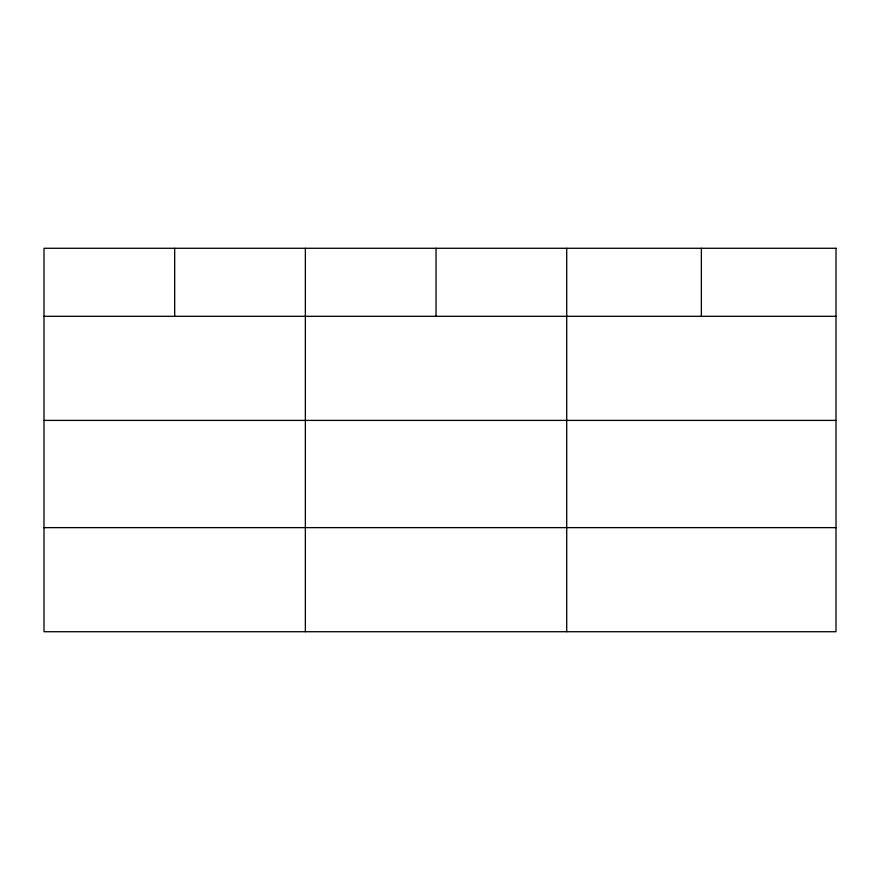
<?xml version="1.0" encoding="UTF-8"?>
<svg xmlns="http://www.w3.org/2000/svg" width="880" height="880" viewBox="0 0 880 880"><rect width="100%" height="100%" fill="white"/><g stroke="black" fill="none" stroke-linecap="round" stroke-linejoin="round"><path stroke-width="1.32" d="M44 316.316L836 316.316M44 420.398L836 420.398M44 527.637L836 527.637M701.36 248.281L701.36 316.316M566.72 248.281L566.72 631.719M436.04 248.281L436.04 316.316M305.36 248.281L305.36 631.719M174.68 248.281L174.68 316.316M836 248.281L44 248.281L44 631.719L836 631.719L836 248.281"/></g></svg>
